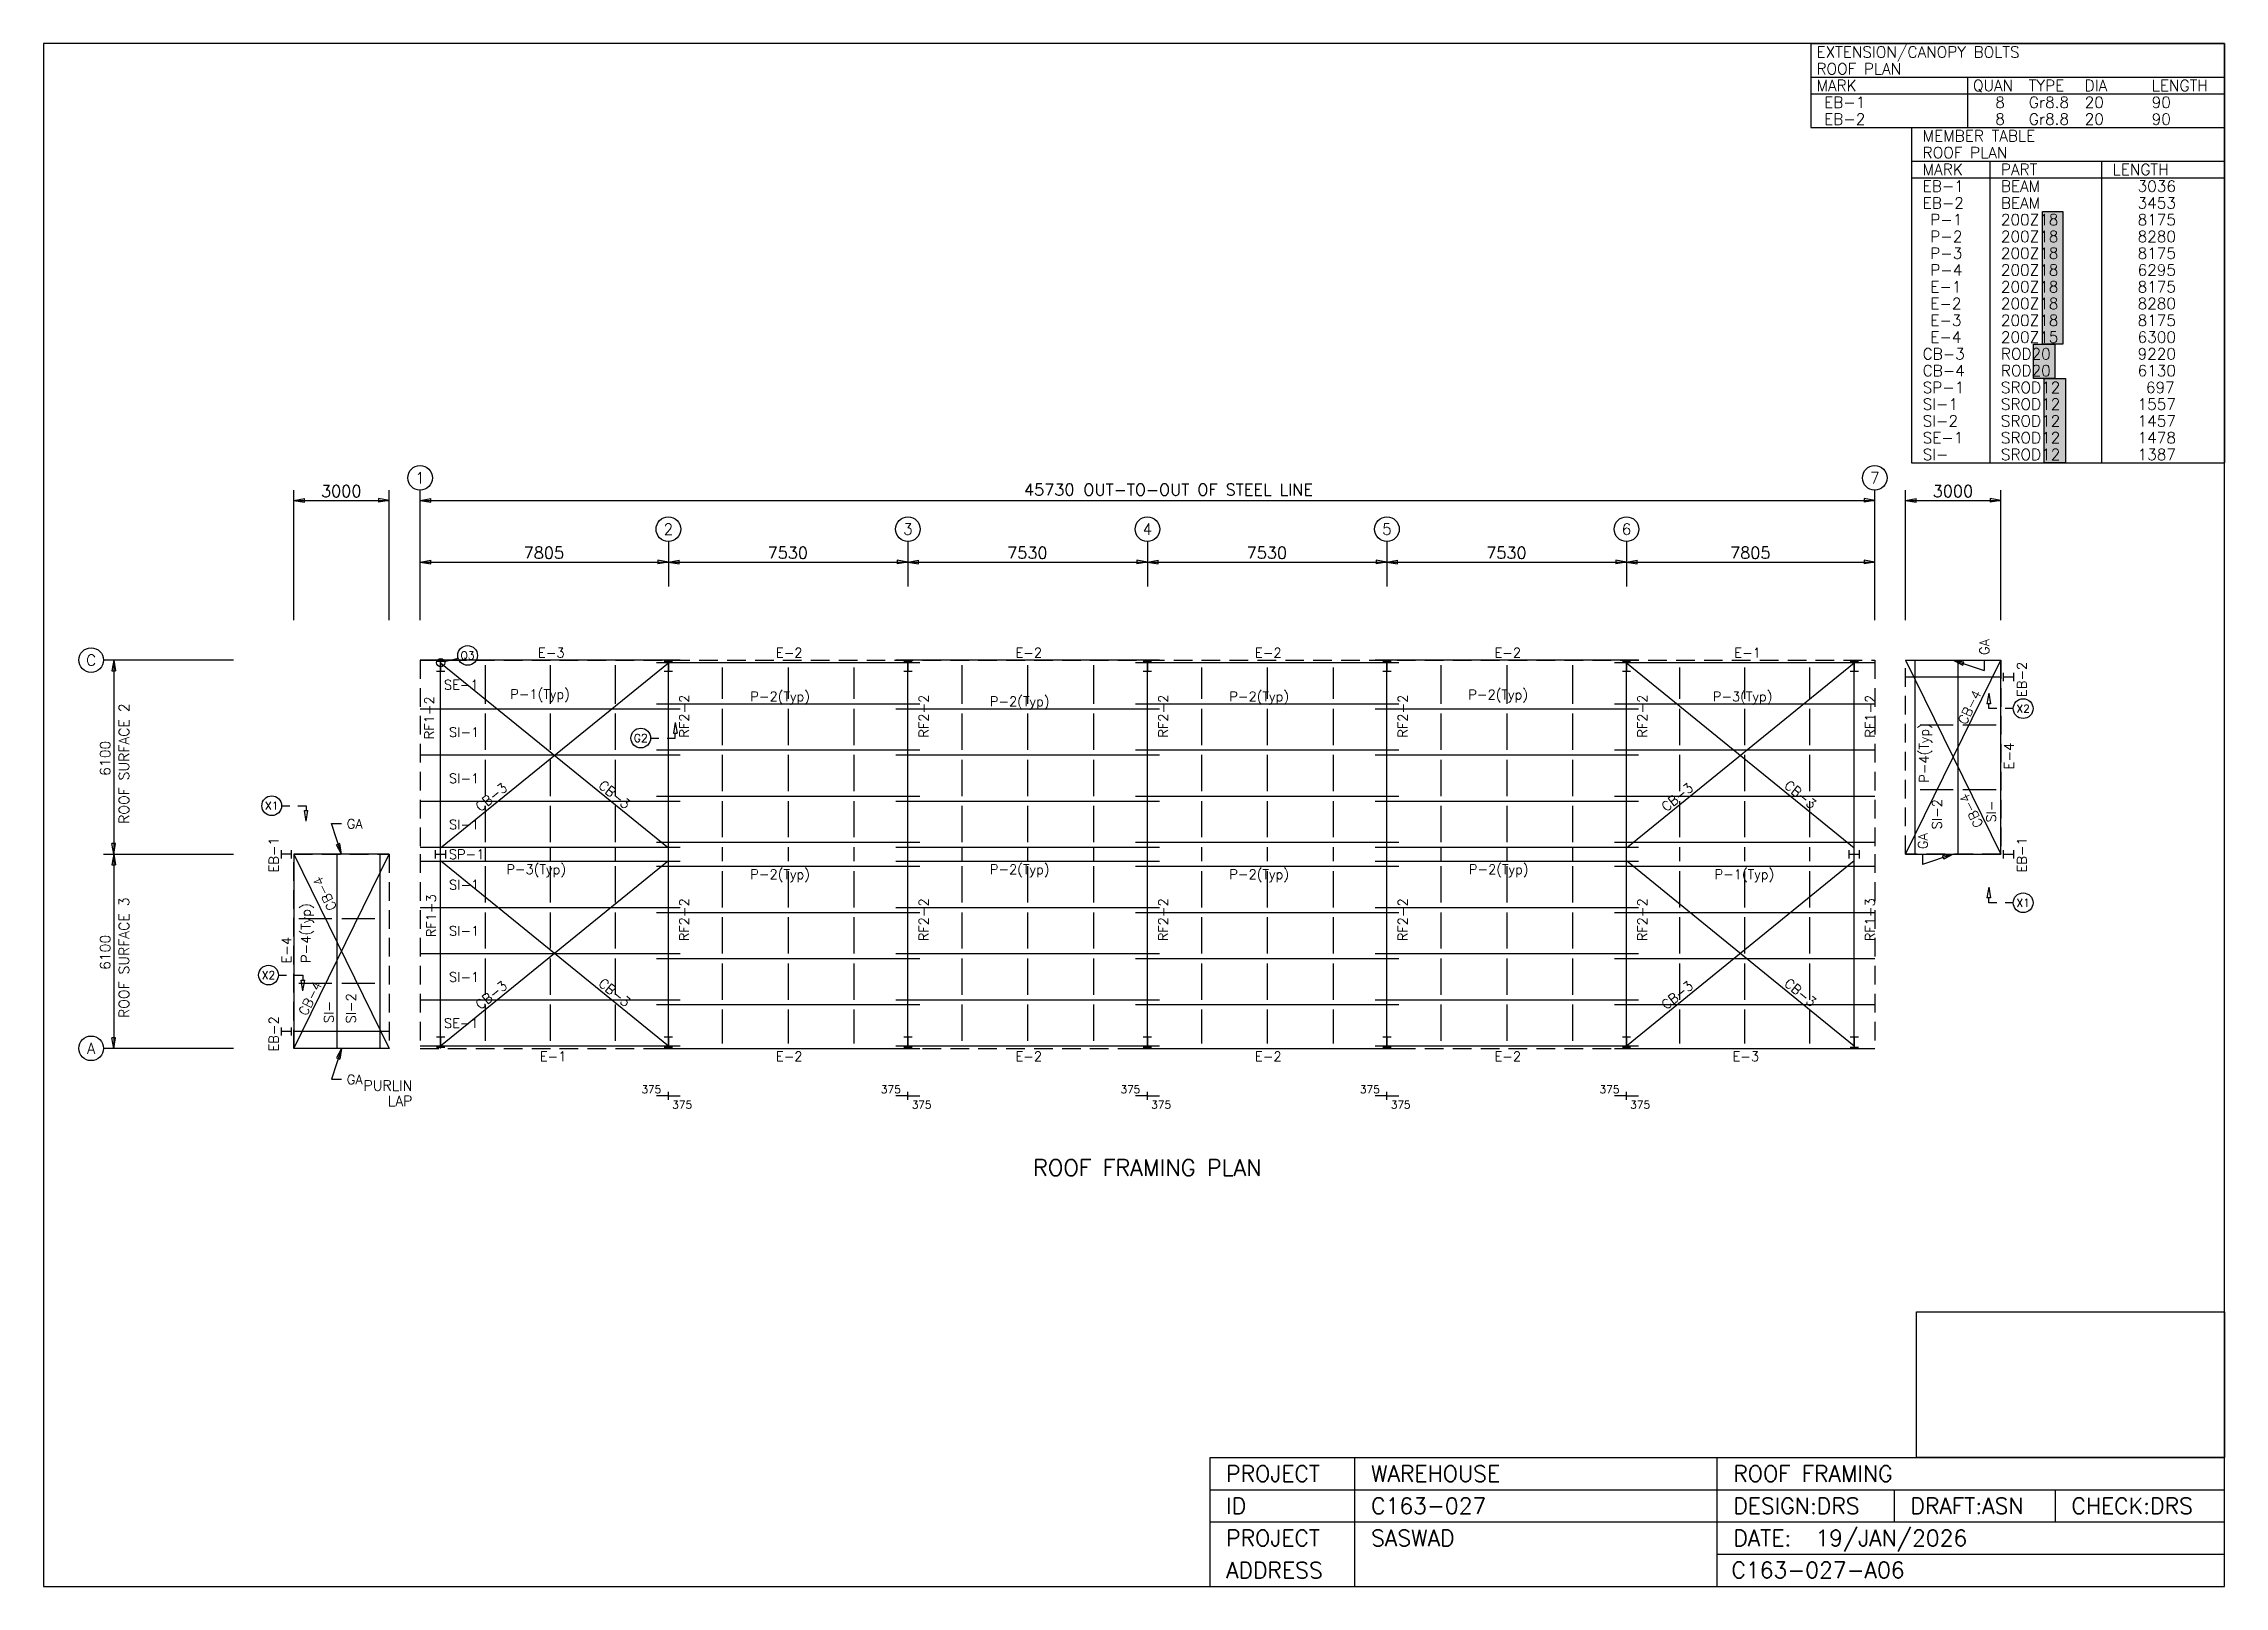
# Model space of a CAD drawing. Extents: x 0 to 68556, y 6387 to 54866.
import ezdxf
from ezdxf.enums import TextEntityAlignment as Align

# ---------------------------------------------------------------- set-up
doc = ezdxf.new("R2010")
doc.units = 0
doc.header["$MEASUREMENT"] = 0
doc.linetypes.add('CONTIN', pattern=[0])
doc.linetypes.add('DASHED', pattern=[877.43, 586.53, -290.9])
doc.layers.get('0').update_dxf_attribs({"linetype": 'CONTIN'})
for name, color, linetype in [('1', 7, 'CONTIN'), ('10', 10, 'CONTIN'), ('11', 7, 'CONTIN'), ('12', 6, 'CONTIN'), ('13', 1, 'CONTIN'), ('14', 7, 'CONTIN'), ('15', 7, 'CONTIN'), ('2', 6, 'CONTIN'), ('22', 7, 'CONTIN'), ('26', 7, 'CONTIN'), ('3', 7, 'CONTIN'), ('4', 7, 'CONTIN'), ('5', 5, 'DASHED'), ('6', 6, 'CONTIN'), ('7', 7, 'CONTIN')]:
    doc.layers.add(name, color=color, linetype=linetype)
doc.styles.add('SIMPLEX', font='SIMPLEX')
picture_1 = doc.add_image_def('image1.png', size_in_pixel=(129, 61))

# ---------------------------------------------------------------- blocks, each defined once
blk = doc.blocks.new('RW1BLT')
for p, q in [((-11935.911, 0), (0, 0)), ((-11935.911, 0), (-11935.911, -2419.4412)), ((0, 0), (0, -2419.4412)), ((-11935.911, -967.77655), (0, -967.77655)), ((-7419.6201, -967.77655), (-7419.6201, -2419.4412)), ((-11935.911, -1451.6649), (0, -1451.6649)), ((-11935.911, -2419.4412), (0, -2419.4412))]:
    blk.add_line(p, q)
at = {"layer": '14', "style": 'SIMPLEX'}
for s, p in [('EXTENSION/CANOPY BOLTS', (-11774.614, -403.24026)), ('ROOF PLAN', (-11774.614, -887.12866)), ('MARK', (-11774.614, -1371.0167)), ('QUAN', (-7258.3242, -1371.0167)), ('TYPE', (-5645.3633, -1371.0167)), ('DIA', (-4032.4023, -1371.0167)), ('LENGTH', (-2096.8496, -1371.0167))]:
    blk.add_text(s, height=322.592163, dxfattribs=at).set_placement(p)
at = {"layer": '26', "style": 'SIMPLEX'}
for s, height, p in [(' EB-1', 322.592163, (-11774.614, -1854.905)), ('8', 322.59216, (-6613.1387, -1854.905)), ('Gr8.8', 322.592163, (-5645.3633, -1854.905)), ('20', 322.592163, (-4032.4023, -1854.905)), ('90', 322.592163, (-2096.8496, -1854.905)), (' EB-2', 322.592163, (-11774.614, -2338.7932)), ('8', 322.59216, (-6613.1387, -2338.7932)), ('Gr8.8', 322.592163, (-5645.3633, -2338.7932)), ('20', 322.592163, (-4032.4023, -2338.7932)), ('90', 322.592163, (-2096.8496, -2338.7932))]:
    blk.add_text(s, height=height, dxfattribs=at).set_placement(p)
blk = doc.blocks.new('RW1TBL')
for p, q in [((-9032.5811, 0), (0, 0)), ((-9032.5811, 0), (-9032.5811, -9677.7656)), ((0, 0), (0, -9677.7656)), ((-9032.5811, -967.77655), (0, -967.77655)), ((-9032.5811, -967.77655), (-9032.5811, -1451.6649)), ((-6774.436, -967.77655), (-6774.436, -1451.6649)), ((-3548.5144, -967.77655), (-3548.5144, -1451.6649)), ((-9032.5811, -1451.6649), (-9032.5811, -9677.7656)), ((-9032.5811, -1451.6649), (0, -1451.6649)), ((-6774.436, -1451.6649), (-6774.436, -9677.7656)), ((-3548.5144, -1451.6649), (-3548.5144, -9677.7656)), ((-9032.5811, -9677.7656), (0, -9677.7656))]:
    blk.add_line(p, q)
at = {"layer": '14', "style": 'SIMPLEX'}
for s, p in [('MEMBER TABLE', (-8709.9893, -403.24026)), ('ROOF PLAN', (-8709.9893, -887.12866)), ('MARK', (-8709.9893, -1371.0167)), ('PART', (-6451.8438, -1371.0167)), ('LENGTH', (-3225.9221, -1371.0167))]:
    blk.add_text(s, height=322.592163, dxfattribs=at).set_placement(p)
at = {"layer": '26', "style": 'SIMPLEX'}
for s, p in [('EB-1', (-8709.9893, -1854.9052)), ('BEAM', (-6451.8438, -1854.9052)), ('   3036', (-3225.9221, -1854.9052)), ('EB-2', (-8709.9893, -2338.7935)), (' P-1', (-8709.9893, -2822.6816)), ('200Z18', (-6451.8438, -2822.6816)), ('BEAM', (-6451.8438, -2338.7935)), ('   3453', (-3225.9221, -2338.7935)), ('   8175', (-3225.9221, -2822.6816)), (' P-2', (-8709.9893, -3306.5698)), ('200Z18', (-6451.8438, -3306.5698)), ('   8280', (-3225.9221, -3306.5698)), (' P-3', (-8709.9893, -3790.458)), ('200Z18', (-6451.8438, -3790.458)), ('   8175', (-3225.9221, -3790.458)), (' P-4', (-8709.9893, -4274.3462)), ('200Z18', (-6451.8438, -4274.3462)), ('   6295', (-3225.9221, -4274.3462)), (' E-1', (-8709.9893, -4758.2349)), (' E-2', (-8709.9893, -5242.123)), ('200Z18', (-6451.8438, -4758.2349)), ('200Z18', (-6451.8438, -5242.123)), ('   8175', (-3225.9221, -4758.2349)), ('   8280', (-3225.9221, -5242.123)), (' E-3', (-8709.9893, -5726.0112)), ('200Z18', (-6451.8438, -5726.0112)), ('   8175', (-3225.9221, -5726.0112)), (' E-4', (-8709.9893, -6209.8994)), ('200Z15', (-6451.8438, -6209.8994)), ('   6300', (-3225.9221, -6209.8994)), ('CB-3', (-8709.9893, -6693.7881)), ('CB-4', (-8709.9893, -7177.6758)), ('ROD20', (-6451.8438, -6693.7881)), ('ROD20', (-6451.8438, -7177.6758)), ('   9220', (-3225.9221, -6693.7881)), ('   6130', (-3225.9221, -7177.6758)), ('SP-1', (-8709.9893, -7661.5649)), ('SROD12', (-6451.8438, -7661.5649)), ('    697', (-3225.9221, -7661.5649)), ('SI-1', (-8709.9893, -8145.4526)), ('SROD12', (-6451.8438, -8145.4526)), ('   1557', (-3225.9221, -8145.4526)), ('SI-2', (-8709.9893, -8629.3418)), ('SE-1', (-8709.9893, -9113.2295)), ('SROD12', (-6451.8438, -8629.3418)), ('SROD12', (-6451.8438, -9113.2295)), ('   1457', (-3225.9221, -8629.3418)), ('   1478', (-3225.9221, -9113.2295)), ('SI-', (-8709.9893, -9597.1182)), ('SROD12', (-6451.8438, -9597.1182)), ('   1387', (-3225.9221, -9597.1182))]:
    blk.add_text(s, height=322.592163, dxfattribs=at).set_placement(p)
blk = doc.blocks.new('WCOL')
for p, q in [((-10.2, 0), (10.2, 0)), ((0, 0), (0, -25.4)), ((-10.2, -25.4), (10.2, -25.4))]:
    blk.add_line(p, q)
blk = doc.blocks.new('ARROWP')
for p, q in [((0, 0), (-335, 56)), ((-335, 56), (-335, -56)), ((0, 0), (-335, -56))]:
    blk.add_line(p, q)
blk = doc.blocks.new('CUTSEC')
at = {"layer": '7'}
for p, q in [((-387.11063, 0), (-129.03688, 0)), ((129.03688, 0), (387.110626, 0)), ((387.110626, 0), (387.110626, 154.844284))]:
    blk.add_line(p, q, dxfattribs=at)
at = {"layer": '7', "rotation": 90}
blk.add_blockref('ARROWP', (387.110626, 490.340179), dxfattribs=at)
blk = doc.blocks.new('ARROW')
for p, q in [((0, 0), (-335, 56)), ((-335, 56), (-335, -56)), ((0, 0), (-335, -56))]:
    blk.add_line(p, q)

msp = doc.modelspace()

# ---------------------------------------------------------------- hatches: boundary and pattern name
at = {"linetype": 'Continuous'}
h = msp.add_hatch(color=256, dxfattribs=at)
h.dxf.hatch_style = 1
h.paths.add_polyline_path([(62834, 49594), (62834, 45426), (63478, 45426), (63478, 49594)])
h.paths.add_polyline_path([(62892, 44348), (62892, 41691), (63565, 41691), (63565, 44348)])
h.paths.add_polyline_path([(62555, 45426), (62555, 44348), (63230, 44348), (63230, 45426)])

# ---------------------------------------------------------------- linework, layer by layer
for p, q in [((68556, 6387), (68556, 11702)), ((36669, 6387), (36669, 10436)), ((36669, 10436), (68556, 10436)), ((41225, 6387), (41225, 10436)), ((52613, 6387), (52613, 10436)), ((36669, 9424), (68556, 9424)), ((58180, 9424), (58180, 8412)), ((63241, 9424), (63241, 8412)), ((36669, 8412), (68556, 8412)), ((52613, 7400), (68556, 7400)), ((36669, 6387), (68556, 6387))]:
    msp.add_line(p, q)
for points in [[(62834, 49594), (63478, 49594), (63478, 45426), (62834, 45426)], [(62555, 45426), (63230, 45426), (63230, 44348), (62555, 44348)], [(62892, 44348), (63565, 44348), (63565, 41691), (62892, 41691)]]:
    msp.add_lwpolyline(points, close=True, dxfattribs=at)
at = {"layer": '1'}
for p, q in [((20015, 35494), (11835, 35494)), ((12480, 29594), (19640, 35413)), ((12480, 35413), (19640, 29594)), ((13884, 35339), (13884, 34121)), ((15928, 35339), (15928, 34121)), ((17971, 35339), (17971, 34121)), ((27545, 35413), (19265, 35413)), ((21335, 35258), (21335, 34276)), ((23405, 35258), (23405, 34276)), ((25475, 35258), (25475, 34276)), ((35075, 35494), (26795, 35494)), ((28865, 35339), (28865, 34121)), ((30935, 35339), (30935, 34121)), ((33005, 35339), (33005, 34121)), ((42605, 35413), (34325, 35413)), ((36395, 35258), (36395, 34276)), ((38465, 35258), (38465, 34276)), ((40535, 35258), (40535, 34276)), ((50135, 35494), (41855, 35494)), ((43925, 35339), (43925, 34121)), ((45995, 35339), (45995, 34121)), ((48065, 35339), (48065, 34121)), ((57565, 35413), (49385, 35413)), ((49760, 29594), (56920, 35413)), ((49760, 35413), (56920, 29594)), ((51429, 35258), (51429, 34276)), ((53473, 35258), (53473, 34276)), ((55516, 35258), (55516, 34276)), ((58533, 35494), (61533, 29394)), ((58533, 29394), (61533, 35494)), ((58833, 29394), (58833, 35494)), ((60183, 29394), (60183, 35494)), ((61533, 29394), (61533, 35494)), ((11835, 33966), (20015, 33966)), ((13884, 33811), (13884, 32671)), ((15928, 33811), (15928, 32671)), ((17971, 33811), (17971, 32671)), ((19265, 34121), (27545, 34121)), ((21335, 33966), (21335, 32825)), ((23405, 33966), (23405, 32825)), ((25475, 33966), (25475, 32825)), ((26795, 33966), (35075, 33966)), ((28865, 33811), (28865, 32671)), ((30935, 33811), (30935, 32671)), ((33005, 33811), (33005, 32671)), ((34325, 34121), (42605, 34121)), ((36395, 33966), (36395, 32825)), ((38465, 33966), (38465, 32825)), ((40535, 33966), (40535, 32825)), ((41855, 33966), (50135, 33966)), ((43925, 33811), (43925, 32671)), ((45995, 33811), (45995, 32671)), ((48065, 33811), (48065, 32671)), ((49385, 34121), (57565, 34121)), ((51429, 33966), (51429, 32825)), ((53473, 33966), (53473, 32825)), ((55516, 33966), (55516, 32825)), ((58988, 33461), (60028, 33461)), ((60338, 33461), (61378, 33461)), ((60338, 33461), (61378, 33461)), ((11835, 32516), (20015, 32516)), ((13884, 32361), (13884, 31220)), ((15928, 32361), (15928, 31220)), ((17971, 32361), (17971, 31220)), ((19265, 32671), (27545, 32671)), ((21335, 32516), (21335, 31375)), ((23405, 32516), (23405, 31375)), ((25475, 32516), (25475, 31375)), ((26795, 32516), (35075, 32516)), ((28865, 32361), (28865, 31220)), ((30935, 32361), (30935, 31220)), ((33005, 32361), (33005, 31220)), ((34325, 32671), (42605, 32671)), ((36395, 32516), (36395, 31375)), ((38465, 32516), (38465, 31375)), ((40535, 32516), (40535, 31375)), ((41855, 32516), (50135, 32516)), ((43925, 32361), (43925, 31220)), ((45995, 32361), (45995, 31220)), ((48065, 32361), (48065, 31220)), ((49385, 32671), (57565, 32671)), ((51429, 32516), (51429, 31375)), ((53473, 32516), (53473, 31375)), ((55516, 32516), (55516, 31375)), ((11835, 31065), (20015, 31065)), ((13884, 30910), (13884, 29770)), ((15928, 30910), (15928, 29770)), ((17971, 30910), (17971, 29770)), ((19265, 31220), (27545, 31220)), ((21335, 31065), (21335, 29925)), ((23405, 31065), (23405, 29925)), ((25475, 31065), (25475, 29925)), ((26795, 31065), (35075, 31065)), ((28865, 30910), (28865, 29770)), ((30935, 30910), (30935, 29770)), ((33005, 30910), (33005, 29770)), ((34325, 31220), (42605, 31220)), ((36395, 31065), (36395, 29925)), ((38465, 31065), (38465, 29925)), ((40535, 31065), (40535, 29925)), ((41855, 31065), (50135, 31065)), ((43925, 30910), (43925, 29770)), ((45995, 30910), (45995, 29770)), ((48065, 30910), (48065, 29770)), ((49385, 31220), (57565, 31220)), ((51429, 31065), (51429, 29925)), ((53473, 31065), (53473, 29925)), ((55516, 31065), (55516, 29925)), ((58988, 31427), (60028, 31427)), ((60338, 31427), (61378, 31427)), ((60338, 31427), (61378, 31427)), ((11835, 29615), (20015, 29615)), ((13884, 29615), (13884, 29173)), ((15928, 29615), (15928, 29173)), ((17971, 29615), (17971, 29173)), ((19265, 29770), (27545, 29770)), ((21335, 29615), (21335, 29173)), ((23405, 29615), (23405, 29173)), ((25475, 29615), (25475, 29173)), ((26795, 29615), (35075, 29615)), ((28865, 29615), (28865, 29173)), ((30935, 29615), (30935, 29173)), ((33005, 29615), (33005, 29173)), ((34325, 29770), (42605, 29770)), ((36395, 29615), (36395, 29173)), ((38465, 29615), (38465, 29173)), ((40535, 29615), (40535, 29173)), ((41855, 29615), (50135, 29615)), ((43925, 29615), (43925, 29173)), ((45995, 29615), (45995, 29173)), ((48065, 29615), (48065, 29173)), ((49385, 29770), (57565, 29770)), ((51429, 29615), (51429, 29173)), ((53473, 29615), (53473, 29173)), ((55516, 29615), (55516, 29173)), ((7867, 29394), (7867, 23294)), ((7867, 29394), (10867, 23294)), ((7867, 23294), (10867, 29394)), ((9217, 29394), (9217, 23294)), ((10567, 29394), (10567, 23294)), ((11835, 29173), (20015, 29173)), ((12480, 23375), (19640, 29194)), ((12480, 29194), (19640, 23375)), ((13884, 29018), (13884, 27877)), ((15928, 29018), (15928, 27877)), ((17971, 29018), (17971, 27877)), ((19265, 29018), (27545, 29018)), ((21335, 28863), (21335, 27722)), ((23405, 28863), (23405, 27722)), ((25475, 28863), (25475, 27722)), ((26795, 29173), (35075, 29173)), ((28865, 29018), (28865, 27877)), ((30935, 29018), (30935, 27877)), ((33005, 29018), (33005, 27877)), ((34325, 29018), (42605, 29018)), ((36395, 28863), (36395, 27722)), ((38465, 28863), (38465, 27722)), ((40535, 28863), (40535, 27722)), ((41855, 29173), (50135, 29173)), ((43925, 29018), (43925, 27877)), ((45995, 29018), (45995, 27877)), ((48065, 29018), (48065, 27877)), ((49385, 29018), (57565, 29018)), ((49760, 23375), (56920, 29194)), ((49760, 29194), (56920, 23375)), ((51429, 28863), (51429, 27722)), ((53473, 28863), (53473, 27722)), ((55516, 28863), (55516, 27722)), ((11835, 27722), (20015, 27722)), ((13884, 27568), (13884, 26427)), ((15928, 27568), (15928, 26427)), ((17971, 27568), (17971, 26427)), ((19265, 27568), (27545, 27568)), ((26795, 27722), (35075, 27722)), ((28865, 27568), (28865, 26427)), ((30935, 27568), (30935, 26427)), ((33005, 27568), (33005, 26427)), ((34325, 27568), (42605, 27568)), ((41855, 27722), (50135, 27722)), ((43925, 27568), (43925, 26427)), ((45995, 27568), (45995, 26427)), ((48065, 27568), (48065, 26427)), ((49385, 27568), (57565, 27568)), ((9062, 27361), (8022, 27361)), ((9062, 27361), (8022, 27361)), ((10412, 27361), (9372, 27361)), ((21335, 27413), (21335, 26272)), ((23405, 27413), (23405, 26272)), ((25475, 27413), (25475, 26272)), ((36395, 27413), (36395, 26272)), ((38465, 27413), (38465, 26272)), ((40535, 27413), (40535, 26272)), ((51429, 27413), (51429, 26272)), ((53473, 27413), (53473, 26272)), ((55516, 27413), (55516, 26272)), ((11835, 26272), (20015, 26272)), ((13884, 26117), (13884, 24977)), ((15928, 26117), (15928, 24977)), ((17971, 26117), (17971, 24977)), ((19265, 26117), (27545, 26117)), ((26795, 26272), (35075, 26272)), ((28865, 26117), (28865, 24977)), ((30935, 26117), (30935, 24977)), ((33005, 26117), (33005, 24977)), ((34325, 26117), (42605, 26117)), ((41855, 26272), (50135, 26272)), ((43925, 26117), (43925, 24977)), ((45995, 26117), (45995, 24977)), ((48065, 26117), (48065, 24977)), ((49385, 26117), (57565, 26117)), ((21335, 25962), (21335, 24822)), ((23405, 25962), (23405, 24822)), ((25475, 25962), (25475, 24822)), ((36395, 25962), (36395, 24822)), ((38465, 25962), (38465, 24822)), ((40535, 25962), (40535, 24822)), ((51429, 25962), (51429, 24822)), ((53473, 25962), (53473, 24822)), ((55516, 25962), (55516, 24822)), ((9062, 25327), (8022, 25327)), ((9062, 25327), (8022, 25327)), ((10412, 25327), (9372, 25327)), ((11835, 24822), (20015, 24822)), ((26795, 24822), (35075, 24822)), ((41855, 24822), (50135, 24822)), ((13884, 24667), (13884, 23529)), ((15928, 24667), (15928, 23529)), ((17971, 24667), (17971, 23529)), ((19265, 24667), (27545, 24667)), ((21335, 24512), (21335, 23449)), ((23405, 24512), (23405, 23449)), ((25475, 24512), (25475, 23449)), ((28865, 24667), (28865, 23529)), ((30935, 24667), (30935, 23529)), ((33005, 24667), (33005, 23529)), ((34325, 24667), (42605, 24667)), ((36395, 24512), (36395, 23449)), ((38465, 24512), (38465, 23449)), ((40535, 24512), (40535, 23449)), ((43925, 24667), (43925, 23529)), ((45995, 24667), (45995, 23529)), ((48065, 24667), (48065, 23529)), ((49385, 24667), (57565, 24667)), ((51429, 24512), (51429, 23449)), ((53473, 24512), (53473, 23449)), ((55516, 24512), (55516, 23449)), ((11835, 23375), (20015, 23375)), ((26795, 23375), (35075, 23375)), ((41855, 23375), (50135, 23375)), ((19265, 23294), (27545, 23294)), ((34325, 23294), (42605, 23294)), ((49385, 23294), (57565, 23294))]:
    msp.add_line(p, q, dxfattribs=at)
at = {"layer": '12'}
for p, q in [((7867, 36744), (7867, 40834)), ((10867, 36744), (10867, 40834)), ((11835, 36744), (11835, 40834)), ((57565, 36744), (57565, 40834)), ((58533, 36744), (58533, 40834)), ((61533, 36744), (61533, 40834)), ((19640, 39221), (19640, 37802)), ((27170, 39221), (27170, 37802)), ((34700, 39221), (34700, 37802)), ((42230, 39221), (42230, 37802)), ((49760, 39221), (49760, 37802)), ((5972, 35494), (1882, 35494)), ((1882, 29394), (5972, 29394)), ((5972, 23294), (1882, 23294))]:
    msp.add_line(p, q, dxfattribs=at)
at = {"layer": '13'}
for centre in [(11835, 41221), (57565, 41221), (19640, 39609), (27170, 39609), (34700, 39609), (42230, 39609), (49760, 39609), (1494, 35494), (1494, 23294)]:
    msp.add_circle(centre, 387, dxfattribs=at)
at = {"layer": '2'}
for p, q in [((7867, 40512), (10867, 40512)), ((11835, 40512), (57565, 40512)), ((58533, 40512), (61533, 40512)), ((11835, 38576), (57565, 38576)), ((2204, 35494), (2204, 23294)), ((19640, 21802), (19265, 21802)), ((19640, 21681), (19640, 21923)), ((19640, 21681), (19640, 21923)), ((19640, 21802), (20015, 21802)), ((27170, 21802), (26795, 21802)), ((27170, 21681), (27170, 21923)), ((27170, 21681), (27170, 21923)), ((27170, 21802), (27545, 21802)), ((34700, 21802), (34325, 21802)), ((34700, 21681), (34700, 21923)), ((34700, 21681), (34700, 21923)), ((34700, 21802), (35075, 21802)), ((42230, 21802), (41855, 21802)), ((42230, 21681), (42230, 21923)), ((42230, 21681), (42230, 21923)), ((42230, 21802), (42605, 21802)), ((49760, 21802), (49385, 21802)), ((49760, 21681), (49760, 21923)), ((49760, 21681), (49760, 21923)), ((49760, 21802), (50135, 21802))]:
    msp.add_line(p, q, dxfattribs=at)
at = {"layer": '22'}
for p, q in [((68556, 54866), (0, 54866)), ((0, 54866), (0, 6387)), ((68556, 6387), (68556, 54866)), ((0, 6387), (68556, 6387))]:
    msp.add_line(p, q, dxfattribs=at)
at = {"layer": '3'}
for p, q in [((60033, 35494), (61001, 35171)), ((61001, 35494), (61001, 35171)), ((9367, 29394), (9045, 30362)), ((9045, 30362), (9367, 30362)), ((59065, 29394), (59065, 29071)), ((60033, 29394), (59065, 29071)), ((9367, 23294), (9045, 22326)), ((9045, 22326), (9367, 22326))]:
    msp.add_line(p, q, dxfattribs=at)
at = {"layer": '4'}
for p, q in [((12480, 23294), (12480, 35494)), ((19640, 23294), (19640, 35494)), ((27170, 23294), (27170, 35494)), ((34700, 23294), (34700, 35494)), ((42230, 23294), (42230, 35494)), ((49760, 23294), (49760, 35494)), ((56920, 23294), (56920, 35494)), ((58533, 34964), (61533, 34964)), ((10867, 29394), (7867, 29394)), ((58533, 29394), (61533, 29394)), ((10867, 23824), (7867, 23824))]:
    msp.add_line(p, q, dxfattribs=at)
at = {"layer": '5'}
for p, q in [((11835, 35494), (11835, 29394)), ((11835, 35494), (57565, 35494)), ((57565, 35494), (57565, 29394)), ((58533, 29394), (58533, 35494)), ((58533, 35494), (61533, 35494)), ((61533, 35494), (61533, 29394)), ((7867, 29394), (10867, 29394)), ((7867, 23294), (7867, 29394)), ((10867, 29394), (10867, 23294)), ((11835, 29394), (11835, 23294)), ((57565, 29394), (57565, 23294)), ((61533, 29394), (58533, 29394)), ((10867, 23294), (7867, 23294)), ((11835, 23294), (57565, 23294))]:
    msp.add_line(p, q, dxfattribs=at)
at = {"layer": '6'}
for p, q in [((58533, 35494), (61533, 35494)), ((10867, 29394), (7867, 29394)), ((58533, 29394), (61533, 29394)), ((10867, 23294), (7867, 23294))]:
    msp.add_line(p, q, dxfattribs=at)
at = {"layer": '7'}
msp.add_line((12605, 35447), (13029, 35560), dxfattribs=at)
for centre, radius in [((13328, 35640), 310), ((12480, 35413), 129), ((62230, 33969), 310), ((18773, 33044), 310), ((7171, 30919), 310), ((62230, 27869), 310), ((7070, 25595), 310)]:
    msp.add_circle(centre, radius, dxfattribs=at)

# ---------------------------------------------------------------- block references
at = {"xscale": 1.089040402548638, "yscale": 1.089040402548638, "zscale": 1.089040402548638}
for name, p in [('RW1BLT', (68556, 54866)), ('RW1TBL', (68556, 52231))]:
    msp.add_blockref(name, p, dxfattribs=at)
at = {"layer": '10', "yscale": 12.7004795, "zscale": 12.7004795}
for p, xscale in [((12480, 35454), -12.70048), ((19640, 35454), -12.70048), ((27170, 35454), -12.70048), ((34700, 35454), -12.70048), ((42230, 35454), -12.70048), ((49760, 35454), -12.70048), ((56920, 35454), -12.70048), ((12480, 23657), 12.7004795), ((19640, 23657), 12.7004795), ((27170, 23657), 12.7004795), ((34700, 23657), 12.7004795), ((42230, 23657), 12.7004795), ((49760, 23657), 12.7004795), ((56920, 23657), 12.7004795)]:
    msp.add_blockref('WCOL', p, dxfattribs=dict(at, xscale=xscale))
at = {"layer": '10', "xscale": 12.7004795, "yscale": 12.7004795, "zscale": 12.7004795}
for p, rotation in [((61614, 34964), 90), ((7787, 29394), 270), ((12319, 29394), 90), ((56759, 29394), 90), ((61614, 29394), 90), ((7787, 23824), 270)]:
    msp.add_blockref('WCOL', p, dxfattribs=dict(at, rotation=rotation))
at = {"layer": '2'}
for p, rotation in [((7867, 40512), 180), ((11835, 40512), 180), ((58533, 40512), 180), ((11835, 38576), 180), ((19640, 38576), 180), ((27170, 38576), 180), ((34700, 38576), 180), ((42230, 38576), 180), ((49760, 38576), 180), ((2204, 35494), 90), ((2204, 29394), 270), ((2204, 29394), 90), ((2204, 23294), 270)]:
    msp.add_blockref('ARROW', p, dxfattribs=dict(at, rotation=rotation))
for p in [(10867, 40512), (57565, 40512), (61533, 40512), (19640, 38576), (27170, 38576), (34700, 38576), (42230, 38576), (49760, 38576), (57565, 38576)]:
    msp.add_blockref('ARROW', p, dxfattribs=at)
at = {"layer": '3'}
for p, rotation in [((60033, 35494), 161.565), ((9367, 29394), 288.435), ((60033, 29394), 18.435), ((9367, 23294), 71.565)]:
    msp.add_blockref('ARROWP', p, dxfattribs=dict(at, rotation=rotation))
at = {"layer": '7', "yscale": -1, "zscale": -1, "rotation": 180}
for p in [(61533, 33969), (61533, 27869)]:
    msp.add_blockref('CUTSEC', p, dxfattribs=at)
at = {"layer": '7'}
msp.add_blockref('CUTSEC', (19469, 33044), dxfattribs=at)
at = {"layer": '7', "yscale": -1, "zscale": -1}
for p in [(7867, 30919), (7767, 25595)]:
    msp.add_blockref('CUTSEC', p, dxfattribs=at)

# ---------------------------------------------------------------- texts
at = {"layer": '11', "style": 'SIMPLEX'}
for s, height, p in [('45730', 370, (30821, 40667)), ('375', 241.9, (18793, 21883)), ('375', 241.9, (26323, 21883)), ('375', 241.9, (33853, 21883)), ('375', 241.9, (41383, 21883)), ('375', 241.9, (48913, 21883)), ('375', 241.9, (19761, 21399)), ('375', 241.9, (27291, 21399)), ('375', 241.9, (34821, 21399)), ('375', 241.9, (42351, 21399)), ('375', 241.9, (49881, 21399))]:
    msp.add_text(s, height=height, dxfattribs=at).set_placement(p)
for p in [(2097, 31855), (2097, 25755)]:
    msp.add_text('6100', height=322.6, rotation=90, dxfattribs=at).set_placement(p)
at = {"layer": '13', "style": 'SIMPLEX'}
for s, p in [('1', (11835, 41221)), ('7', (57565, 41221)), ('2', (19640, 39609)), ('3', (27170, 39609)), ('4', (34700, 39609)), ('5', (42230, 39609)), ('6', (49760, 39609)), ('C', (1494, 35494)), ('A', (1494, 23294))]:
    msp.add_text(s, height=348, dxfattribs=at).set_placement(p, align=Align.MIDDLE_CENTER)
at = {"layer": '14', "style": 'SIMPLEX'}
for s, height, p in [('PROJECT', 506.1, (37175, 9677)), ('WAREHOUSE', 506.1, (41731, 9677)), ('ROOF FRAMING', 506.13, (53119, 9677)), ('ID', 506.1, (37175, 8665)), ('C163-027', 506.1, (41731, 8665)), ('DESIGN:DRS', 506.1, (53119, 8665)), ('DRAFT:ASN', 506.1, (58686, 8665)), ('CHECK:DRS', 506.1, (63748, 8665)), ('19/JAN/2026', 506.13, (55700, 7653)), ('PROJECT', 506.1, (37175, 7653)), ('SASWAD', 506.1, (41731, 7653)), ('DATE:', 506.1, (53119, 7653)), ('ADDRESS', 506.1, (37175, 6640)), ('C163-027-A06', 506.13, (53059, 6649))]:
    msp.add_text(s, height=height, dxfattribs=at).set_placement(p)
at = {"layer": '15', "style": 'SIMPLEX'}
for s, p in [('3000', (8722, 40619)), (' OUT-TO-OUT OF STEEL LINE', (32434, 40667)), ('3000', (59388, 40619)), ('7805', (15092, 38684)), ('7530', (22760, 38684)), ('7530', (30290, 38684)), ('7530', (37820, 38684)), ('7530', (45350, 38684)), ('7805', (53017, 38684))]:
    msp.add_text(s, height=370, dxfattribs=at).set_placement(p)
for s, p in [('ROOF SURFACE 2', (2688, 30347)), ('ROOF SURFACE 3', (2688, 24247))]:
    msp.add_text(s, height=322.59, rotation=90, dxfattribs=at).set_placement(p)
msp.add_text('ROOF FRAMING PLAN', height=516.15, dxfattribs=at).set_placement((34700, 19286), align=Align.CENTER)
at = {"layer": '2', "style": 'SIMPLEX'}
for s, p in [('PURLIN', (11593, 21963)), ('LAP', (11593, 21479))]:
    msp.add_text(s, height=322.6, dxfattribs=at).set_placement(p, align=Align.RIGHT)
at = {"layer": '3', "style": 'SIMPLEX'}
for s, p in [(' E-3', (15336, 35575)), (' E-2', (22816, 35575)), (' E-2', (30346, 35575)), (' E-2', (37876, 35575)), (' E-2', (45406, 35575)), (' E-1', (52943, 35575)), ('SE-1', (12584, 34569)), (' P-1(Typ)', (14463, 34275)), (' P-2(Typ)', (22010, 34202)), (' P-2(Typ)', (29540, 34047)), (' P-2(Typ)', (37070, 34202)), (' P-2(Typ)', (44583, 34261)), (' P-3(Typ)', (52267, 34202)), ('SI-1', (12745, 33080)), ('SI-1', (12745, 31629)), ('GA', (9529, 30200)), ('SI-1', (12745, 30179)), ('SP-1', (12739, 29243)), (' P-3(Typ)', (14342, 28770)), (' P-2(Typ)', (22010, 28615)), (' P-2(Typ)', (29540, 28770)), (' P-2(Typ)', (37070, 28615)), (' P-2(Typ)', (44600, 28770)), (' P-1(Typ)', (52324, 28615)), ('SI-1', (12745, 28286)), ('SI-1', (12745, 26836)), ('SI-1', (12745, 25386)), ('SE-1', (12584, 23937)), (' E-1', (15393, 22891)), (' E-2', (22816, 22891)), (' E-2', (30346, 22891)), (' E-2', (37876, 22891)), (' E-2', (45406, 22891)), (' E-3', (52886, 22891)), ('GA', (9529, 22165))]:
    msp.add_text(s, height=300, dxfattribs=at).set_placement(p)
for s, rotation, p in [('GA', 90, (61162, 35655)), ('EB-2', 90, (62339, 34335)), (' RF1-2', 90, (12272, 32799)), (' RF2-2', 90, (20285, 32851)), (' RF2-2', 90, (27815, 32851)), (' RF2-2', 90, (35345, 32851)), (' RF2-2', 90, (42875, 32851)), (' RF2-2', 90, (50405, 32851)), (' RF1-2', 90, (57565, 32851)), ('CB-4', 63.812, (60433, 33440)), (' P-4(Typ)', 90, (59266, 31431)), (' E-4', 90, (61936, 31855)), ('CB-3', 39.104, (13731, 30715)), ('CB-3', 320.896, (17413, 31508)), ('CB-3', 39.104, (51011, 30715)), ('CB-3', 320.896, (54693, 31508)), ('SI-2', 90, (59669, 30176)), ('CB-4', 116.188, (60988, 30319)), ('SI-', 90, (61374, 30390)), ('EB-1', 90, (7383, 28821)), ('GA', 90, (59226, 29555)), ('EB-1', 90, (62339, 28821)), ('CB-4', 116.188, (9228, 27712)), (' P-4(Typ)', 90, (8393, 25771)), (' RF1-3', 90, (12335, 26579)), (' RF2-2', 90, (20285, 26453)), (' RF2-2', 90, (27815, 26453)), (' RF2-2', 90, (35345, 26453)), (' RF2-2', 90, (42875, 26453)), (' RF2-2', 90, (50405, 26453)), (' RF1-3', 90, (57565, 26453)), (' E-4', 90, (7787, 25755)), ('CB-3', 39.104, (13731, 24495)), ('CB-3', 320.896, (17413, 25289)), ('CB-3', 39.104, (51011, 24495)), ('CB-3', 320.896, (54693, 25289)), ('CB-4', 63.812, (8267, 24290)), ('SI-', 90, (9118, 24087)), ('SI-2', 90, (9811, 24076)), ('EB-2', 90, (7383, 23195))]:
    msp.add_text(s, height=300, rotation=rotation, dxfattribs=at).set_placement(p)
at = {"layer": '7', "style": 'SIMPLEX'}
for s, p in [('Q3', (13328, 35640)), ('X2', (62230, 33969)), ('G2', (18773, 33044)), ('X1', (7171, 30919)), ('X1', (62230, 27869)), ('X2', (7070, 25595))]:
    msp.add_text(s, height=247.8, dxfattribs=at).set_placement(p, align=Align.MIDDLE_CENTER)

# ---------------------------------------------------------------- pictures from other files: only their frames are drawn
at = {"linetype": 'Continuous'}
image = msp.add_image(picture_1, insert=(58877, 10436), size_in_units=(9679, 4577), dxfattribs=at)
image.dxf.flags = 7

doc.saveas('drawing.dxf')
